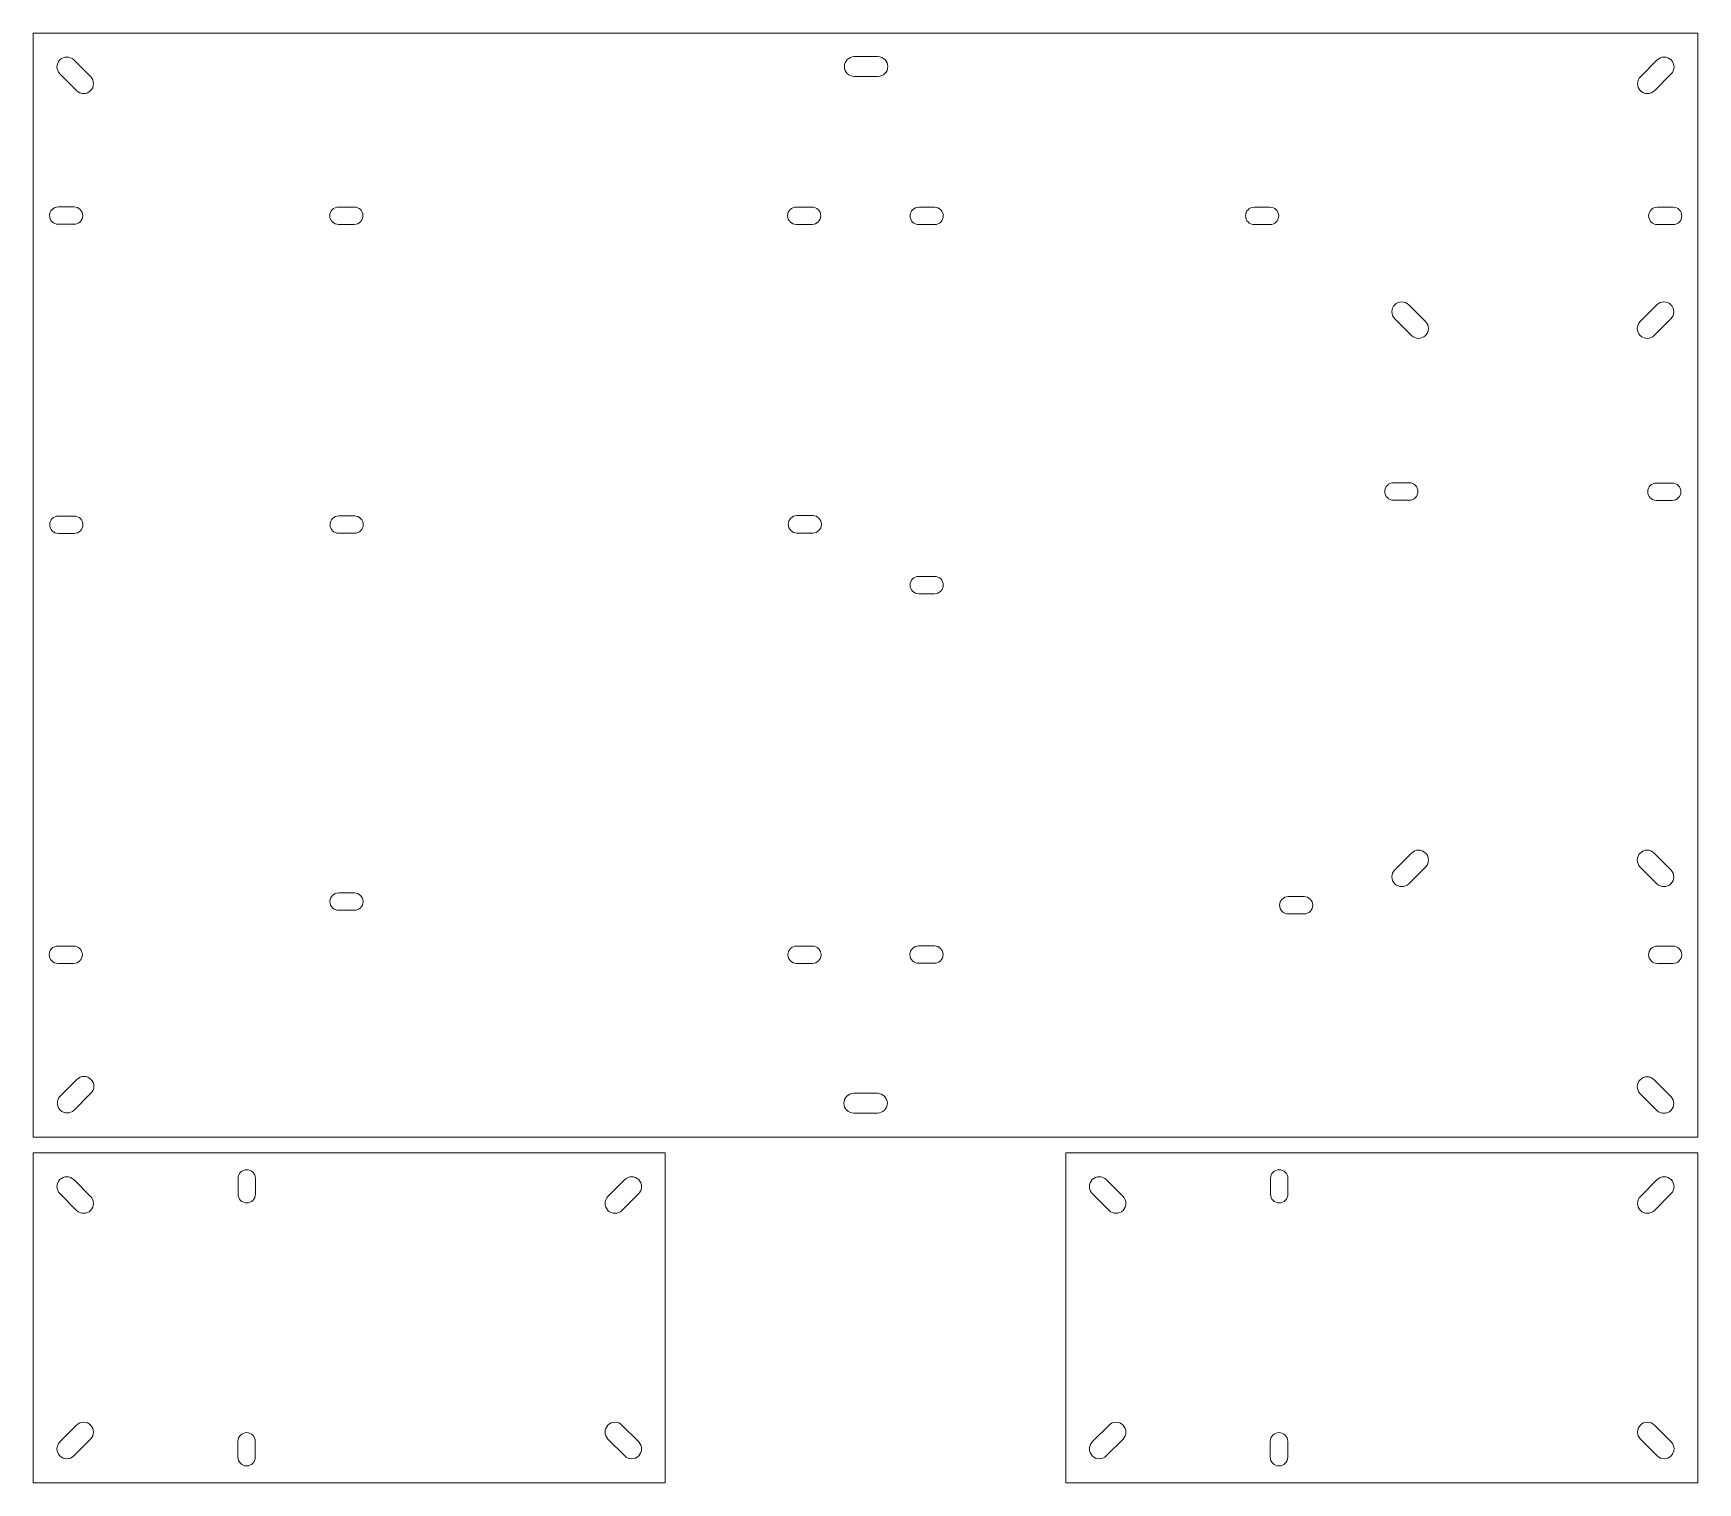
# Model space of a CAD drawing. Header units: millimetres. Extents: x -163 to 48, y 62 to 246.
import ezdxf

# ---------------------------------------------------------------- set-up
doc = ezdxf.new("R2010")
doc.units = ezdxf.units.MM
doc.header["$MEASUREMENT"] = 0
doc.layers.add('Layer 1', color=7, linetype='Continuous')

msp = doc.modelspace()

# ---------------------------------------------------------------- linework, layer by layer
at = {"layer": 'Layer 1', "color": 250, "lineweight": 18}
msp.add_lwpolyline([(-162.9268, 106.198), (47.7552, 106.198), (47.7552, 245.86), (-162.9268, 245.86), (-162.9268, 106.198)], close=True, dxfattribs=at)
for points in [[(-157.7927, 242.4939), (-155.6714, 240.3726)], [(-59.0124, 242.9051), (-56.0124, 242.9051)], [(40.4998, 240.3634), (42.6211, 242.4847)], [(-159.5604, 240.7262), (-157.4391, 238.6049)], [(-59.0124, 240.4051), (-56.0124, 240.4051)], [(42.2675, 238.5957), (44.3888, 240.717)], [(-159.7742, 223.8999), (-157.7742, 223.8999)], [(-124.2932, 223.8788), (-122.2932, 223.8788)], [(-66.3475, 223.8801), (-64.3475, 223.8801)], [(-50.8411, 223.8574), (-48.8411, 223.8574)], [(-8.3864, 223.8606), (-6.3864, 223.8606)], [(42.6464, 223.8582), (44.6464, 223.8582)], [(-159.7742, 221.6999), (-157.7742, 221.6999)], [(-124.2932, 221.6788), (-122.2932, 221.6788)], [(-66.3475, 221.6801), (-64.3475, 221.6801)], [(-50.8411, 221.6574), (-48.8411, 221.6574)], [(-8.3864, 221.6606), (-6.3864, 221.6606)], [(42.6464, 221.6582), (44.6464, 221.6582)], [(13.2997, 209.392), (11.1784, 211.5133)], [(40.4721, 209.392), (42.5934, 211.5133)], [(11.532, 207.6243), (9.4107, 209.7456)], [(42.2398, 207.6243), (44.3611, 209.7456)], [(9.248, 188.9794), (11.248, 188.9794)], [(42.5238, 188.9569), (44.5238, 188.9569)], [(9.248, 186.7794), (11.248, 186.7794)], [(42.5238, 186.7569), (44.5238, 186.7569)], [(-159.7471, 184.7813), (-157.7471, 184.7813)], [(-124.2659, 184.7926), (-122.2659, 184.7926)], [(-66.2617, 184.8264), (-64.2617, 184.8264)], [(-159.7471, 182.5813), (-157.7471, 182.5813)], [(-124.2659, 182.5926), (-122.2659, 182.5926)], [(-66.2617, 182.6264), (-64.2617, 182.6264)], [(-50.8485, 177.135), (-48.8485, 177.135)], [(-50.8485, 174.935), (-48.8485, 174.935)], [(11.532, 142.1345), (9.4107, 140.0132)], [(42.2398, 142.1345), (44.3611, 140.0132)], [(13.2997, 140.3668), (11.1784, 138.2455)], [(40.4721, 140.3668), (42.5934, 138.2455)], [(-124.2798, 137.0842), (-122.2798, 137.0842)], [(-124.2798, 134.8842), (-122.2798, 134.8842)], [(-4.0791, 136.6314), (-2.0791, 136.6314)], [(-4.0791, 134.4314), (-2.0791, 134.4314)], [(-159.8181, 130.3679), (-157.8181, 130.3679)], [(-66.3006, 130.3679), (-64.3006, 130.3679)], [(-50.8585, 130.3789), (-48.8585, 130.3789)], [(42.6369, 130.3582), (44.6369, 130.3582)], [(-159.8181, 128.1679), (-157.8181, 128.1679)], [(-66.3006, 128.1679), (-64.3006, 128.1679)], [(-50.8585, 128.1789), (-48.8585, 128.1789)], [(42.6369, 128.1582), (44.6369, 128.1582)], [(-159.5153, 111.3769), (-157.394, 113.4982)], [(-157.7476, 109.6092), (-155.6263, 111.7305)], [(-59.0719, 111.7287), (-56.0719, 111.7287)], [(42.5934, 109.5641), (40.4721, 111.6854)], [(44.3611, 111.3318), (42.2398, 113.4531)], [(-59.0719, 109.2287), (-56.0719, 109.2287)], [(-162.9268, 62.4594), (-162.9268, 104.198), (-82.9268, 104.198), (-82.9268, 62.4594), (-162.9268, 62.4594)], [(-32.2448, 62.4594), (-32.2448, 104.198), (47.7552, 104.198), (47.7552, 62.4594), (-32.2448, 62.4594)], [(-157.4394, 96.9149), (-159.5607, 99.0362)], [(-155.6717, 98.6826), (-157.793, 100.8039)], [(-137.0043, 98.9666), (-137.0043, 100.9666)], [(-134.8043, 98.9666), (-134.8043, 100.9666)], [(-90.1819, 98.6826), (-88.0606, 100.8039)], [(-88.4142, 96.9149), (-86.2929, 99.0362)], [(-26.7574, 96.9149), (-28.8787, 99.0362)], [(-24.9897, 98.6826), (-27.111, 100.8039)], [(-6.3223, 98.9666), (-6.3223, 100.9666)], [(-4.1223, 98.9666), (-4.1223, 100.9666)], [(40.5001, 98.6826), (42.6214, 100.8039)], [(42.2678, 96.9149), (44.3891, 99.0362)], [(-157.4394, 69.7425), (-159.5607, 67.6212)], [(-88.4142, 69.7425), (-86.2929, 67.6212)], [(-26.7574, 69.7425), (-28.8787, 67.6212)], [(42.2678, 69.7425), (44.3891, 67.6212)], [(-155.6717, 67.9748), (-157.793, 65.8535)], [(-137.0268, 65.6908), (-137.0268, 67.6908)], [(-134.8268, 65.6908), (-134.8268, 67.6908)], [(-90.1819, 67.9748), (-88.0606, 65.8535)], [(-24.9897, 67.9748), (-27.111, 65.8535)], [(-6.3448, 65.6908), (-6.3448, 67.6908)], [(-4.1448, 65.6908), (-4.1448, 67.6908)], [(40.5001, 67.9748), (42.6214, 65.8535)]]:
    msp.add_lwpolyline(points, dxfattribs=at)
for points in [[(-159.5604, 240.7262), (-160.0486, 241.2143), (-160.0486, 242.0058), (-159.5604, 242.4939), (-159.0723, 242.9821), (-158.2808, 242.9821), (-157.7927, 242.4939)], [(-59.0124, 240.4051), (-59.7028, 240.4051), (-60.2624, 240.9647), (-60.2624, 241.6551), (-60.2624, 242.3455), (-59.7028, 242.9051), (-59.0124, 242.9051)], [(-56.0124, 240.4051), (-55.322, 240.4051), (-54.7624, 240.9647), (-54.7624, 241.6551), (-54.7624, 242.3455), (-55.322, 242.9051), (-56.0124, 242.9051)], [(44.3888, 240.717), (44.877, 241.2051), (44.877, 241.9966), (44.3888, 242.4847), (43.9007, 242.9729), (43.1092, 242.9729), (42.6211, 242.4847)], [(-157.4391, 238.6049), (-156.951, 238.1167), (-156.1595, 238.1167), (-155.6714, 238.6049), (-155.1832, 239.093), (-155.1832, 239.8845), (-155.6714, 240.3726)], [(42.2675, 238.5957), (41.7794, 238.1075), (40.9879, 238.1075), (40.4998, 238.5957), (40.0116, 239.0838), (40.0116, 239.8753), (40.4998, 240.3634)], [(-159.7742, 221.6999), (-160.3817, 221.6999), (-160.8742, 222.1924), (-160.8742, 222.7999), (-160.8742, 223.4074), (-160.3817, 223.8999), (-159.7742, 223.8999)], [(-157.7742, 221.6999), (-157.1667, 221.6999), (-156.6742, 222.1924), (-156.6742, 222.7999), (-156.6742, 223.4074), (-157.1667, 223.8999), (-157.7742, 223.8999)], [(-124.2932, 221.6788), (-124.9007, 221.6788), (-125.3932, 222.1713), (-125.3932, 222.7788), (-125.3932, 223.3863), (-124.9007, 223.8788), (-124.2932, 223.8788)], [(-122.2932, 221.6788), (-121.6857, 221.6788), (-121.1932, 222.1713), (-121.1932, 222.7788), (-121.1932, 223.3863), (-121.6857, 223.8788), (-122.2932, 223.8788)], [(-66.3475, 221.6801), (-66.955, 221.6801), (-67.4475, 222.1726), (-67.4475, 222.7801), (-67.4475, 223.3876), (-66.955, 223.8801), (-66.3475, 223.8801)], [(-64.3475, 221.6801), (-63.74, 221.6801), (-63.2475, 222.1726), (-63.2475, 222.7801), (-63.2475, 223.3876), (-63.74, 223.8801), (-64.3475, 223.8801)], [(-50.8411, 221.6574), (-51.4486, 221.6574), (-51.9411, 222.1499), (-51.9411, 222.7574), (-51.9411, 223.3649), (-51.4486, 223.8574), (-50.8411, 223.8574)], [(-48.8411, 221.6574), (-48.2336, 221.6574), (-47.7411, 222.1499), (-47.7411, 222.7574), (-47.7411, 223.3649), (-48.2336, 223.8574), (-48.8411, 223.8574)], [(-8.3864, 221.6606), (-8.9939, 221.6606), (-9.4864, 222.1531), (-9.4864, 222.7606), (-9.4864, 223.3681), (-8.9939, 223.8606), (-8.3864, 223.8606)], [(-6.3864, 221.6606), (-5.7789, 221.6606), (-5.2864, 222.1531), (-5.2864, 222.7606), (-5.2864, 223.3681), (-5.7789, 223.8606), (-6.3864, 223.8606)], [(42.6464, 221.6582), (42.0389, 221.6582), (41.5464, 222.1507), (41.5464, 222.7582), (41.5464, 223.3657), (42.0389, 223.8582), (42.6464, 223.8582)], [(44.6464, 221.6582), (45.2539, 221.6582), (45.7464, 222.1507), (45.7464, 222.7582), (45.7464, 223.3657), (45.2539, 223.8582), (44.6464, 223.8582)], [(9.4107, 209.7456), (8.9225, 210.2337), (8.9225, 211.0252), (9.4107, 211.5133), (9.8988, 212.0015), (10.6903, 212.0015), (11.1784, 211.5133)], [(44.3611, 209.7456), (44.8493, 210.2337), (44.8493, 211.0252), (44.3611, 211.5133), (43.873, 212.0015), (43.0815, 212.0015), (42.5934, 211.5133)], [(11.532, 207.6243), (12.0201, 207.1361), (12.8116, 207.1361), (13.2997, 207.6243), (13.7879, 208.1124), (13.7879, 208.9039), (13.2997, 209.392)], [(42.2398, 207.6243), (41.7517, 207.1361), (40.9602, 207.1361), (40.4721, 207.6243), (39.9839, 208.1124), (39.9839, 208.9039), (40.4721, 209.392)], [(9.248, 186.7794), (8.6405, 186.7794), (8.148, 187.2719), (8.148, 187.8794), (8.148, 188.4869), (8.6405, 188.9794), (9.248, 188.9794)], [(11.248, 186.7794), (11.8555, 186.7794), (12.348, 187.2719), (12.348, 187.8794), (12.348, 188.4869), (11.8555, 188.9794), (11.248, 188.9794)], [(42.5238, 186.7569), (41.9163, 186.7569), (41.4238, 187.2494), (41.4238, 187.8569), (41.4238, 188.4644), (41.9163, 188.9569), (42.5238, 188.9569)], [(44.5238, 186.7569), (45.1313, 186.7569), (45.6238, 187.2494), (45.6238, 187.8569), (45.6238, 188.4644), (45.1313, 188.9569), (44.5238, 188.9569)], [(-159.7471, 182.5813), (-160.3546, 182.5813), (-160.8471, 183.0738), (-160.8471, 183.6813), (-160.8471, 184.2888), (-160.3546, 184.7813), (-159.7471, 184.7813)], [(-157.7471, 182.5813), (-157.1396, 182.5813), (-156.6471, 183.0738), (-156.6471, 183.6813), (-156.6471, 184.2888), (-157.1396, 184.7813), (-157.7471, 184.7813)], [(-124.2659, 182.5926), (-124.8734, 182.5926), (-125.3659, 183.0851), (-125.3659, 183.6926), (-125.3659, 184.3001), (-124.8734, 184.7926), (-124.2659, 184.7926)], [(-122.2659, 182.5926), (-121.6584, 182.5926), (-121.1659, 183.0851), (-121.1659, 183.6926), (-121.1659, 184.3001), (-121.6584, 184.7926), (-122.2659, 184.7926)], [(-66.2617, 182.6264), (-66.8692, 182.6264), (-67.3617, 183.1189), (-67.3617, 183.7264), (-67.3617, 184.3339), (-66.8692, 184.8264), (-66.2617, 184.8264)], [(-64.2617, 182.6264), (-63.6542, 182.6264), (-63.1617, 183.1189), (-63.1617, 183.7264), (-63.1617, 184.3339), (-63.6542, 184.8264), (-64.2617, 184.8264)], [(-50.8485, 174.935), (-51.456, 174.935), (-51.9485, 175.4275), (-51.9485, 176.035), (-51.9485, 176.6425), (-51.456, 177.135), (-50.8485, 177.135)], [(-48.8485, 174.935), (-48.241, 174.935), (-47.7485, 175.4275), (-47.7485, 176.035), (-47.7485, 176.6425), (-48.241, 177.135), (-48.8485, 177.135)], [(11.532, 142.1345), (12.0201, 142.6227), (12.8116, 142.6227), (13.2997, 142.1345), (13.7879, 141.6464), (13.7879, 140.8549), (13.2997, 140.3668)], [(42.2398, 142.1345), (41.7517, 142.6227), (40.9602, 142.6227), (40.4721, 142.1345), (39.9839, 141.6464), (39.9839, 140.8549), (40.4721, 140.3668)], [(9.4107, 140.0132), (8.9225, 139.5251), (8.9225, 138.7336), (9.4107, 138.2455), (9.8988, 137.7573), (10.6903, 137.7573), (11.1784, 138.2455)], [(44.3611, 140.0132), (44.8493, 139.5251), (44.8493, 138.7336), (44.3611, 138.2455), (43.873, 137.7573), (43.0815, 137.7573), (42.5934, 138.2455)], [(-124.2798, 134.8842), (-124.8873, 134.8842), (-125.3798, 135.3767), (-125.3798, 135.9842), (-125.3798, 136.5917), (-124.8873, 137.0842), (-124.2798, 137.0842)], [(-122.2798, 134.8842), (-121.6723, 134.8842), (-121.1798, 135.3767), (-121.1798, 135.9842), (-121.1798, 136.5917), (-121.6723, 137.0842), (-122.2798, 137.0842)], [(-4.0791, 134.4314), (-4.6866, 134.4314), (-5.1791, 134.9239), (-5.1791, 135.5314), (-5.1791, 136.1389), (-4.6866, 136.6314), (-4.0791, 136.6314)], [(-2.0791, 134.4314), (-1.4716, 134.4314), (-0.9791, 134.9239), (-0.9791, 135.5314), (-0.9791, 136.1389), (-1.4716, 136.6314), (-2.0791, 136.6314)], [(-159.8181, 128.1679), (-160.4256, 128.1679), (-160.9181, 128.6604), (-160.9181, 129.2679), (-160.9181, 129.8754), (-160.4256, 130.3679), (-159.8181, 130.3679)], [(-157.8181, 128.1679), (-157.2106, 128.1679), (-156.7181, 128.6604), (-156.7181, 129.2679), (-156.7181, 129.8754), (-157.2106, 130.3679), (-157.8181, 130.3679)], [(-66.3006, 128.1679), (-66.9081, 128.1679), (-67.4006, 128.6604), (-67.4006, 129.2679), (-67.4006, 129.8754), (-66.9081, 130.3679), (-66.3006, 130.3679)], [(-64.3006, 128.1679), (-63.6931, 128.1679), (-63.2006, 128.6604), (-63.2006, 129.2679), (-63.2006, 129.8754), (-63.6931, 130.3679), (-64.3006, 130.3679)], [(-50.8585, 128.1789), (-51.466, 128.1789), (-51.9585, 128.6714), (-51.9585, 129.2789), (-51.9585, 129.8864), (-51.466, 130.3789), (-50.8585, 130.3789)], [(-48.8585, 128.1789), (-48.251, 128.1789), (-47.7585, 128.6714), (-47.7585, 129.2789), (-47.7585, 129.8864), (-48.251, 130.3789), (-48.8585, 130.3789)], [(42.6369, 128.1582), (42.0294, 128.1582), (41.5369, 128.6507), (41.5369, 129.2582), (41.5369, 129.8657), (42.0294, 130.3582), (42.6369, 130.3582)], [(44.6369, 128.1582), (45.2444, 128.1582), (45.7369, 128.6507), (45.7369, 129.2582), (45.7369, 129.8657), (45.2444, 130.3582), (44.6369, 130.3582)], [(-155.6263, 111.7305), (-155.1381, 112.2186), (-155.1381, 113.0101), (-155.6263, 113.4982), (-156.1144, 113.9864), (-156.9059, 113.9864), (-157.394, 113.4982)], [(40.4721, 111.6854), (39.9839, 112.1735), (39.9839, 112.965), (40.4721, 113.4531), (40.9602, 113.9413), (41.7517, 113.9413), (42.2398, 113.4531)], [(-59.0719, 109.2287), (-59.7623, 109.2287), (-60.3219, 109.7883), (-60.3219, 110.4787), (-60.3219, 111.1691), (-59.7623, 111.7287), (-59.0719, 111.7287)], [(-56.0719, 109.2287), (-55.3815, 109.2287), (-54.8219, 109.7883), (-54.8219, 110.4787), (-54.8219, 111.1691), (-55.3815, 111.7287), (-56.0719, 111.7287)], [(-157.7476, 109.6092), (-158.2357, 109.121), (-159.0272, 109.121), (-159.5153, 109.6092), (-160.0035, 110.0973), (-160.0035, 110.8888), (-159.5153, 111.3769)], [(42.5934, 109.5641), (43.0815, 109.0759), (43.873, 109.0759), (44.3611, 109.5641), (44.8493, 110.0522), (44.8493, 110.8437), (44.3611, 111.3318)], [(-157.793, 100.8039), (-158.2811, 101.2921), (-159.0726, 101.2921), (-159.5607, 100.8039), (-160.0489, 100.3158), (-160.0489, 99.5243), (-159.5607, 99.0362)], [(-134.8043, 100.9666), (-134.8043, 101.5741), (-135.2968, 102.0666), (-135.9043, 102.0666), (-136.5118, 102.0666), (-137.0043, 101.5741), (-137.0043, 100.9666)], [(-88.0606, 100.8039), (-87.5725, 101.2921), (-86.781, 101.2921), (-86.2929, 100.8039), (-85.8047, 100.3158), (-85.8047, 99.5243), (-86.2929, 99.0362)], [(-27.111, 100.8039), (-27.5991, 101.2921), (-28.3906, 101.2921), (-28.8787, 100.8039), (-29.3669, 100.3158), (-29.3669, 99.5243), (-28.8787, 99.0362)], [(-4.1223, 100.9666), (-4.1223, 101.5741), (-4.6148, 102.0666), (-5.2223, 102.0666), (-5.8298, 102.0666), (-6.3223, 101.5741), (-6.3223, 100.9666)], [(42.6214, 100.8039), (43.1095, 101.2921), (43.901, 101.2921), (44.3891, 100.8039), (44.8773, 100.3158), (44.8773, 99.5243), (44.3891, 99.0362)], [(-155.6717, 98.6826), (-155.1835, 98.1945), (-155.1835, 97.403), (-155.6717, 96.9149), (-156.1598, 96.4267), (-156.9513, 96.4267), (-157.4394, 96.9149)], [(-134.8043, 98.9666), (-134.8043, 98.3591), (-135.2968, 97.8666), (-135.9043, 97.8666), (-136.5118, 97.8666), (-137.0043, 98.3591), (-137.0043, 98.9666)], [(-90.1819, 98.6826), (-90.6701, 98.1945), (-90.6701, 97.403), (-90.1819, 96.9149), (-89.6938, 96.4267), (-88.9023, 96.4267), (-88.4142, 96.9149)], [(-24.9897, 98.6826), (-24.5015, 98.1945), (-24.5015, 97.403), (-24.9897, 96.9149), (-25.4778, 96.4267), (-26.2693, 96.4267), (-26.7574, 96.9149)], [(-4.1223, 98.9666), (-4.1223, 98.3591), (-4.6148, 97.8666), (-5.2223, 97.8666), (-5.8298, 97.8666), (-6.3223, 98.3591), (-6.3223, 98.9666)], [(40.5001, 98.6826), (40.0119, 98.1945), (40.0119, 97.403), (40.5001, 96.9149), (40.9882, 96.4267), (41.7797, 96.4267), (42.2678, 96.9149)], [(-155.6717, 67.9748), (-155.1835, 68.4629), (-155.1835, 69.2544), (-155.6717, 69.7425), (-156.1598, 70.2307), (-156.9513, 70.2307), (-157.4394, 69.7425)], [(-90.1819, 67.9748), (-90.6701, 68.4629), (-90.6701, 69.2544), (-90.1819, 69.7425), (-89.6938, 70.2307), (-88.9023, 70.2307), (-88.4142, 69.7425)], [(-24.9897, 67.9748), (-24.5015, 68.4629), (-24.5015, 69.2544), (-24.9897, 69.7425), (-25.4778, 70.2307), (-26.2693, 70.2307), (-26.7574, 69.7425)], [(40.5001, 67.9748), (40.0119, 68.4629), (40.0119, 69.2544), (40.5001, 69.7425), (40.9882, 70.2307), (41.7797, 70.2307), (42.2678, 69.7425)], [(-157.793, 65.8535), (-158.2811, 65.3653), (-159.0726, 65.3653), (-159.5607, 65.8535), (-160.0489, 66.3416), (-160.0489, 67.1331), (-159.5607, 67.6212)], [(-134.8268, 67.6908), (-134.8268, 68.2983), (-135.3193, 68.7908), (-135.9268, 68.7908), (-136.5343, 68.7908), (-137.0268, 68.2983), (-137.0268, 67.6908)], [(-88.0606, 65.8535), (-87.5725, 65.3653), (-86.781, 65.3653), (-86.2929, 65.8535), (-85.8047, 66.3416), (-85.8047, 67.1331), (-86.2929, 67.6212)], [(-27.111, 65.8535), (-27.5991, 65.3653), (-28.3906, 65.3653), (-28.8787, 65.8535), (-29.3669, 66.3416), (-29.3669, 67.1331), (-28.8787, 67.6212)], [(-4.1448, 67.6908), (-4.1448, 68.2983), (-4.6373, 68.7908), (-5.2448, 68.7908), (-5.8523, 68.7908), (-6.3448, 68.2983), (-6.3448, 67.6908)], [(42.6214, 65.8535), (43.1095, 65.3653), (43.901, 65.3653), (44.3891, 65.8535), (44.8773, 66.3416), (44.8773, 67.1331), (44.3891, 67.6212)], [(-134.8268, 65.6908), (-134.8268, 65.0833), (-135.3193, 64.5908), (-135.9268, 64.5908), (-136.5343, 64.5908), (-137.0268, 65.0833), (-137.0268, 65.6908)], [(-4.1448, 65.6908), (-4.1448, 65.0833), (-4.6373, 64.5908), (-5.2448, 64.5908), (-5.8523, 64.5908), (-6.3448, 65.0833), (-6.3448, 65.6908)]]:
    msp.add_open_spline(points, degree=3, knots=[0, 0, 0, 0, 1, 1, 1, 2, 2, 2, 2], dxfattribs=at)

doc.saveas('drawing.dxf')
